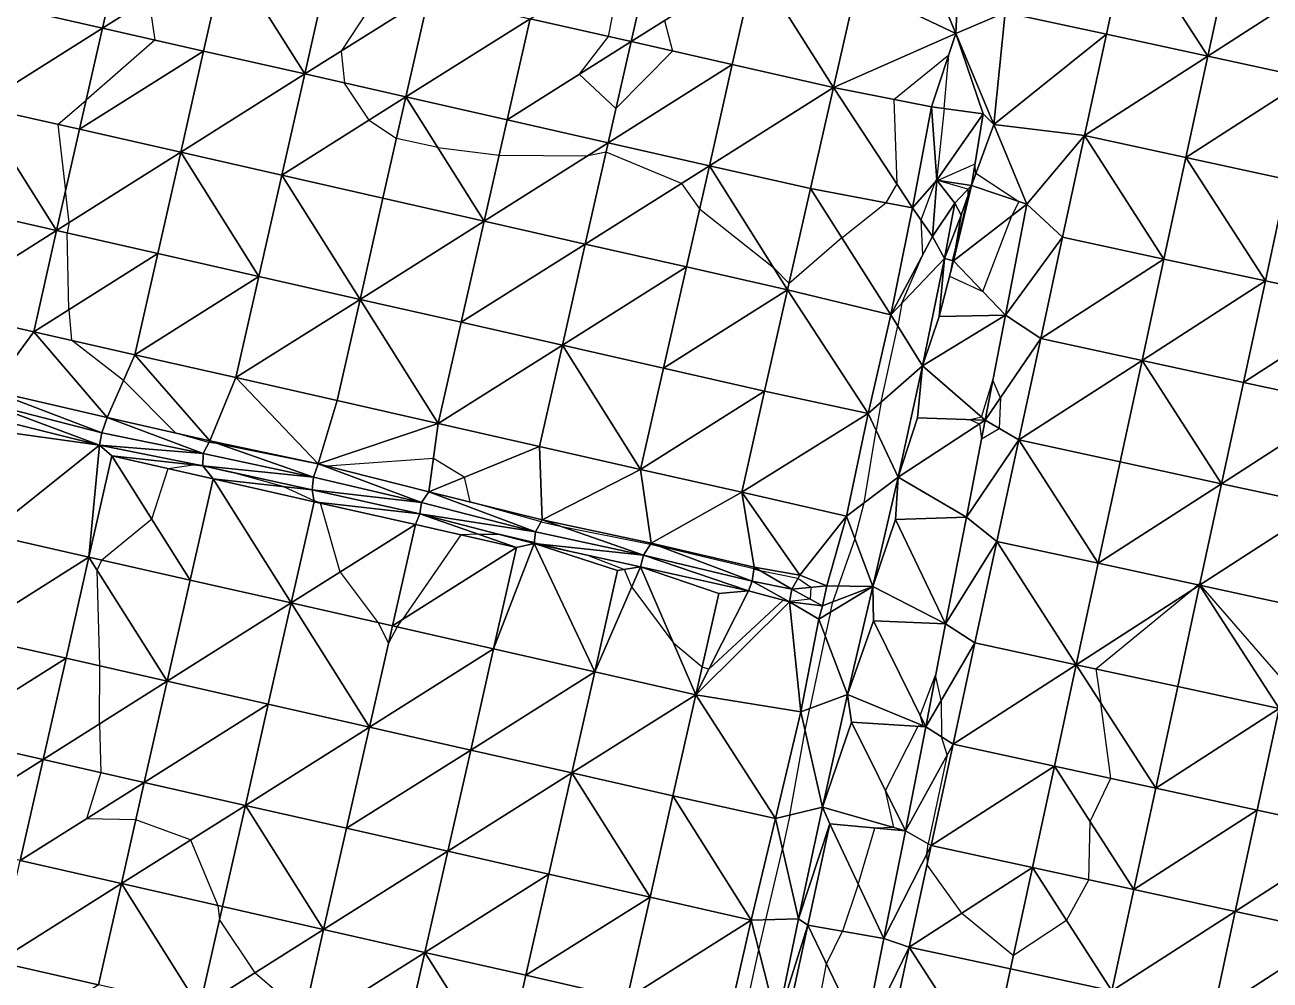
# Model space of a CAD drawing. Extents: x 452550 to 453808, y 451368 to 453069.
# Drawn here: x 453146.9 to 453267, y 452753 to 452845 of the extents above; entities that cross this region are included whole.
import ezdxf

# ---------------------------------------------------------------- set-up
doc = ezdxf.new("R2010")
doc.units = 0
doc.header["$LTSCALE"] = 0.35
doc.header["$MEASUREMENT"] = 0
doc.linetypes.add('DASHED', pattern=[5442.857143, 3628.571429, -1814.285714])
doc.layers.add('Default', color=42, linetype='Continuous', lineweight=25)
doc.layers.add('FPS_Contours-Minor', color=40, linetype='DASHED', lineweight=25)

msp = doc.modelspace()

# ---------------------------------------------------------------- linework, layer by layer
at = {"layer": 'Default', "color": 8, "linetype": 'Continuous', "lineweight": 25}
for points in [[(453154.38, 452844.74, 13.98), (453144.62, 452846.95, 13.95), (453156.59, 452854.49, 14.02)], [(453154.38, 452844.74, 13.98), (453156.59, 452854.49, 14.02), (453166.34, 452852.28, 14.03)], [(453227.07, 452848.77, 13.94), (453232.52, 452854.15, 13.96), (453236.64, 452844.22, 13.99)], [(453232.52, 452854.15, 13.96), (453236.86, 452848.33, 14), (453236.64, 452844.22, 13.99)], [(453251.17, 452844.15, 13.96), (453241.4, 452846.26, 13.91), (453253.28, 452853.93, 13.95)], [(453251.17, 452844.15, 13.96), (453253.28, 452853.93, 13.95), (453260.95, 452842.04, 13.96)], [(453260.95, 452842.04, 13.96), (453253.28, 452853.93, 13.95), (453263.06, 452851.81, 13.95)], [(453205.35, 452843.44, 14.01), (453195.6, 452845.65, 13.97), (453207.56, 452853.19, 14.01)], [(453205.35, 452843.44, 14.01), (453207.56, 452853.19, 14.01), (453217.31, 452850.98, 13.98)], [(453164.13, 452842.53, 14.02), (453154.38, 452844.74, 13.98), (453166.34, 452852.28, 14.03)], [(453164.13, 452842.53, 14.02), (453166.34, 452852.28, 14.03), (453173.88, 452840.32, 14.01)], [(453173.88, 452840.32, 14.01), (453166.34, 452852.28, 14.03), (453176.09, 452850.07, 14.03)], [(453260.95, 452842.04, 13.96), (453263.06, 452851.81, 13.95), (453272.83, 452849.7, 13.96)], [(453173.88, 452840.32, 14.01), (453176.09, 452850.07, 14.03), (453185.85, 452847.86, 13.98)], [(453215.1, 452841.23, 13.99), (453205.35, 452843.44, 14.01), (453217.31, 452850.98, 13.98)], [(453215.1, 452841.23, 13.99), (453217.31, 452850.98, 13.98), (453224.86, 452839.02, 13.95)], [(453224.86, 452839.02, 13.95), (453217.31, 452850.98, 13.98), (453227.07, 452848.77, 13.94)], [(453224.86, 452839.02, 13.95), (453227.07, 452848.77, 13.94), (453236.64, 452844.22, 13.99)], [(453270.72, 452839.93, 13.98), (453260.95, 452842.04, 13.96), (453272.83, 452849.7, 13.96)], [(453183.63, 452838.11, 13.99), (453173.88, 452840.32, 14.01), (453185.85, 452847.86, 13.98)], [(453183.63, 452838.11, 13.99), (453185.85, 452847.86, 13.98), (453195.6, 452845.65, 13.97)], [(453236.86, 452848.33, 14), (453241.4, 452846.26, 13.91), (453236.64, 452844.22, 13.99)], [(453142.41, 452837.2, 13.97), (453144.62, 452846.95, 13.95), (453154.38, 452844.74, 13.98)], [(453193.39, 452835.9, 13.99), (453183.63, 452838.11, 13.99), (453195.6, 452845.65, 13.97)], [(453193.39, 452835.9, 13.99), (453195.6, 452845.65, 13.97), (453205.35, 452843.44, 14.01)], [(453236.64, 452844.22, 13.99), (453241.4, 452846.26, 13.91), (453240.31, 452835.45, 13.83)], [(453241.4, 452846.26, 13.91), (453251.17, 452844.15, 13.96), (453240.31, 452835.45, 13.83)], [(453152.17, 452834.99, 14.01), (453142.41, 452837.2, 13.97), (453154.38, 452844.74, 13.98)], [(453152.17, 452834.99, 14.01), (453154.38, 452844.74, 13.98), (453164.13, 452842.53, 14.02)], [(453234.31, 452837.15, 14.03), (453224.86, 452839.02, 13.95), (453236.64, 452844.22, 13.99)], [(453239.28, 452836.49, 13.9), (453234.31, 452837.15, 14.03), (453236.64, 452844.22, 13.99)], [(453239.28, 452836.49, 13.9), (453236.64, 452844.22, 13.99), (453240.31, 452835.45, 13.83)], [(453251.17, 452844.15, 13.96), (453249.06, 452834.38, 13.95), (453240.31, 452835.45, 13.83)], [(453249.06, 452834.38, 13.95), (453251.17, 452844.15, 13.96), (453260.95, 452842.04, 13.96)], [(453203.14, 452833.69, 14), (453193.39, 452835.9, 13.99), (453205.35, 452843.44, 14.01)], [(453203.14, 452833.69, 14), (453205.35, 452843.44, 14.01), (453215.1, 452841.23, 13.99)], [(453161.92, 452832.78, 14.04), (453152.17, 452834.99, 14.01), (453164.13, 452842.53, 14.02)], [(453161.92, 452832.78, 14.04), (453164.13, 452842.53, 14.02), (453173.88, 452840.32, 14.01)], [(453258.83, 452832.27, 13.96), (453249.06, 452834.38, 13.95), (453260.95, 452842.04, 13.96)], [(453258.83, 452832.27, 13.96), (453260.95, 452842.04, 13.96), (453270.72, 452839.93, 13.98)], [(453171.67, 452830.57, 14.03), (453161.92, 452832.78, 14.04), (453173.88, 452840.32, 14.01)], [(453171.67, 452830.57, 14.03), (453173.88, 452840.32, 14.01), (453183.63, 452838.11, 13.99)], [(453212.89, 452831.48, 13.99), (453203.14, 452833.69, 14), (453215.1, 452841.23, 13.99)], [(453212.89, 452831.48, 13.99), (453215.1, 452841.23, 13.99), (453224.86, 452839.02, 13.95)], [(453268.61, 452830.15, 13.99), (453258.83, 452832.27, 13.96), (453270.72, 452839.93, 13.98)], [(453181.42, 452828.35, 14.02), (453171.67, 452830.57, 14.03), (453183.63, 452838.11, 13.99)], [(453181.42, 452828.35, 14.02), (453183.63, 452838.11, 13.99), (453191.18, 452826.14, 14.02)], [(453191.18, 452826.14, 14.02), (453183.63, 452838.11, 13.99), (453193.39, 452835.9, 13.99)], [(453222.65, 452829.27, 13.96), (453212.89, 452831.48, 13.99), (453224.86, 452839.02, 13.95)], [(453222.65, 452829.27, 13.96), (453224.86, 452839.02, 13.95), (453232.49, 452827.43, 14.01)], [(453224.86, 452839.02, 13.95), (453234.31, 452837.15, 14.03), (453232.49, 452827.43, 14.01)], [(453140.2, 452827.44, 13.96), (453142.41, 452837.2, 13.97), (453149.96, 452825.23, 14)], [(453149.96, 452825.23, 14), (453142.41, 452837.2, 13.97), (453152.17, 452834.99, 14.01)], [(453232.49, 452827.43, 14.01), (453234.31, 452837.15, 14.03), (453234.83, 452830.08, 14)], [(453234.31, 452837.15, 14.03), (453239.28, 452836.49, 13.9), (453234.83, 452830.08, 14)], [(453191.18, 452826.14, 14.02), (453193.39, 452835.9, 13.99), (453203.14, 452833.69, 14)], [(453239.28, 452836.49, 13.9), (453238.16, 452829.57, 14.04), (453234.83, 452830.08, 14)], [(453239.28, 452836.49, 13.9), (453240.31, 452835.45, 13.83), (453238.16, 452829.57, 14.04)], [(453149.96, 452825.23, 14), (453152.17, 452834.99, 14.01), (453161.92, 452832.78, 14.04)], [(453240.31, 452835.45, 13.83), (453243.5, 452827.76, 13.99), (453238.16, 452829.57, 14.04)], [(453240.31, 452835.45, 13.83), (453249.06, 452834.38, 13.95), (453243.5, 452827.76, 13.99)], [(453249.06, 452834.38, 13.95), (453246.95, 452824.6, 13.93), (453243.5, 452827.76, 13.99)], [(453246.95, 452824.6, 13.93), (453249.06, 452834.38, 13.95), (453256.72, 452822.49, 13.96)], [(453256.72, 452822.49, 13.96), (453249.06, 452834.38, 13.95), (453258.83, 452832.27, 13.96)], [(453200.93, 452823.93, 14.04), (453191.18, 452826.14, 14.02), (453203.14, 452833.69, 14)], [(453200.93, 452823.93, 14.04), (453203.14, 452833.69, 14), (453212.89, 452831.48, 13.99)], [(453159.71, 452823.02, 14.04), (453149.96, 452825.23, 14), (453161.92, 452832.78, 14.04)], [(453159.71, 452823.02, 14.04), (453161.92, 452832.78, 14.04), (453169.46, 452820.81, 14.05)], [(453169.46, 452820.81, 14.05), (453161.92, 452832.78, 14.04), (453171.67, 452830.57, 14.03)], [(453256.72, 452822.49, 13.96), (453258.83, 452832.27, 13.96), (453266.5, 452820.38, 13.98)], [(453266.5, 452820.38, 13.98), (453258.83, 452832.27, 13.96), (453268.61, 452830.15, 13.99)], [(453210.68, 452821.72, 14.01), (453200.93, 452823.93, 14.04), (453212.89, 452831.48, 13.99)], [(453210.68, 452821.72, 14.01), (453212.89, 452831.48, 13.99), (453220.44, 452819.51, 14)], [(453220.44, 452819.51, 14), (453212.89, 452831.48, 13.99), (453222.65, 452829.27, 13.96)], [(453169.46, 452820.81, 14.05), (453171.67, 452830.57, 14.03), (453179.21, 452818.6, 14.01)], [(453179.21, 452818.6, 14.01), (453171.67, 452830.57, 14.03), (453181.42, 452828.35, 14.02)], [(453232.49, 452827.43, 14.01), (453234.83, 452830.08, 14), (453234.41, 452824.67, 13.98)], [(453234.83, 452830.08, 14), (453236.55, 452827.87, 13.84), (453234.41, 452824.67, 13.98)], [(453238.16, 452829.57, 14.04), (453236.55, 452827.87, 13.84), (453234.83, 452830.08, 14)], [(453243.5, 452827.76, 13.99), (453236.43, 452822.3, 14.03), (453238.16, 452829.57, 14.04)], [(453236.43, 452822.3, 14.03), (453237.17, 452826.71, 13.93), (453238.16, 452829.57, 14.04)], [(453237.17, 452826.71, 13.93), (453236.55, 452827.87, 13.84), (453238.16, 452829.57, 14.04)], [(453266.5, 452820.38, 13.98), (453268.61, 452830.15, 13.99), (453276.27, 452818.27, 13.97)], [(453179.21, 452818.6, 14.01), (453181.42, 452828.35, 14.02), (453191.18, 452826.14, 14.02)], [(453220.44, 452819.51, 14), (453222.65, 452829.27, 13.96), (453230.4, 452817.12, 14.06)], [(453222.65, 452829.27, 13.96), (453232.49, 452827.43, 14.01), (453230.4, 452817.12, 14.06)], [(453137.99, 452817.69, 13.95), (453140.2, 452827.44, 13.96), (453149.96, 452825.23, 14)], [(453230.4, 452817.12, 14.06), (453232.49, 452827.43, 14.01), (453234.41, 452824.67, 13.98)], [(453235.56, 452822.54, 13.78), (453234.41, 452824.67, 13.98), (453236.55, 452827.87, 13.84)], [(453237.17, 452826.71, 13.93), (453235.56, 452822.54, 13.78), (453236.55, 452827.87, 13.84)], [(453236.43, 452822.3, 14.03), (453243.5, 452827.76, 13.99), (453241.43, 452817.08, 13.98)], [(453243.5, 452827.76, 13.99), (453246.95, 452824.6, 13.93), (453241.43, 452817.08, 13.98)], [(453188.97, 452816.39, 14.03), (453179.21, 452818.6, 14.01), (453191.18, 452826.14, 14.02)], [(453188.97, 452816.39, 14.03), (453191.18, 452826.14, 14.02), (453200.93, 452823.93, 14.04)], [(453237.17, 452826.71, 13.93), (453236.43, 452822.3, 14.03), (453235.56, 452822.54, 13.78)], [(453147.75, 452815.48, 13.99), (453137.99, 452817.69, 13.95), (453149.96, 452825.23, 14)], [(453147.75, 452815.48, 13.99), (453149.96, 452825.23, 14), (453159.71, 452823.02, 14.04)], [(453198.72, 452814.18, 14.02), (453188.97, 452816.39, 14.03), (453200.93, 452823.93, 14.04)], [(453198.72, 452814.18, 14.02), (453200.93, 452823.93, 14.04), (453210.68, 452821.72, 14.01)], [(453235.56, 452822.54, 13.78), (453230.4, 452817.12, 14.06), (453234.41, 452824.67, 13.98)], [(453246.95, 452824.6, 13.93), (453244.84, 452814.83, 13.97), (453241.43, 452817.08, 13.98)], [(453244.84, 452814.83, 13.97), (453246.95, 452824.6, 13.93), (453256.72, 452822.49, 13.96)], [(453157.5, 452813.27, 14.03), (453147.75, 452815.48, 13.99), (453159.71, 452823.02, 14.04)], [(453157.5, 452813.27, 14.03), (453159.71, 452823.02, 14.04), (453169.46, 452820.81, 14.05)], [(453233.45, 452812.21, 13.79), (453230.4, 452817.12, 14.06), (453235.56, 452822.54, 13.78)], [(453235.06, 452816.94, 13.93), (453233.45, 452812.21, 13.79), (453235.56, 452822.54, 13.78)], [(453235.06, 452816.94, 13.93), (453235.56, 452822.54, 13.78), (453236.43, 452822.3, 14.03)], [(453241.43, 452817.08, 13.98), (453235.06, 452816.94, 13.93), (453236.43, 452822.3, 14.03)], [(453254.61, 452812.72, 13.96), (453244.84, 452814.83, 13.97), (453256.72, 452822.49, 13.96)], [(453254.61, 452812.72, 13.96), (453256.72, 452822.49, 13.96), (453266.5, 452820.38, 13.98)], [(453208.47, 452811.97, 14.03), (453198.72, 452814.18, 14.02), (453210.68, 452821.72, 14.01)], [(453208.47, 452811.97, 14.03), (453210.68, 452821.72, 14.01), (453220.44, 452819.51, 14)], [(453167.25, 452811.06, 14.06), (453157.5, 452813.27, 14.03), (453169.46, 452820.81, 14.05)], [(453167.25, 452811.06, 14.06), (453169.46, 452820.81, 14.05), (453179.21, 452818.6, 14.01)], [(453264.38, 452810.6, 13.97), (453254.61, 452812.72, 13.96), (453266.5, 452820.38, 13.98)], [(453264.38, 452810.6, 13.97), (453266.5, 452820.38, 13.98), (453276.27, 452818.27, 13.97)], [(453218.22, 452809.76, 14), (453208.47, 452811.97, 14.03), (453220.44, 452819.51, 14)], [(453218.22, 452809.76, 14), (453220.44, 452819.51, 14), (453228.2, 452807.61, 14.06)], [(453220.44, 452819.51, 14), (453230.4, 452817.12, 14.06), (453228.2, 452807.61, 14.06)], [(453137.99, 452817.69, 13.95), (453147.75, 452815.48, 13.99), (453143.59, 452809.82, 13.94)], [(453177, 452808.85, 14.03), (453167.25, 452811.06, 14.06), (453179.21, 452818.6, 14.01)], [(453177, 452808.85, 14.03), (453179.21, 452818.6, 14.01), (453186.76, 452806.64, 14.02)], [(453186.76, 452806.64, 14.02), (453179.21, 452818.6, 14.01), (453188.97, 452816.39, 14.03)], [(453274.16, 452808.49, 13.97), (453264.38, 452810.6, 13.97), (453276.27, 452818.27, 13.97)], [(453186.76, 452806.64, 14.02), (453188.97, 452816.39, 14.03), (453198.72, 452814.18, 14.02)], [(453228.2, 452807.61, 14.06), (453230.4, 452817.12, 14.06), (453233.45, 452812.21, 13.79)], [(453241.43, 452817.08, 13.98), (453239.49, 452806.95, 14.01), (453233.45, 452812.21, 13.79)], [(453235.06, 452816.94, 13.93), (453241.43, 452817.08, 13.98), (453233.45, 452812.21, 13.79)], [(453241.43, 452817.08, 13.98), (453244.84, 452814.83, 13.97), (453239.49, 452806.95, 14.01)], [(453143.59, 452809.82, 13.94), (453147.75, 452815.48, 13.99), (453154.82, 452807.21, 13.96)], [(453147.75, 452815.48, 13.99), (453157.5, 452813.27, 14.03), (453154.82, 452807.21, 13.96)], [(453196.51, 452804.43, 14.03), (453186.76, 452806.64, 14.02), (453198.72, 452814.18, 14.02)], [(453196.51, 452804.43, 14.03), (453198.72, 452814.18, 14.02), (453206.26, 452802.22, 14.06)], [(453206.26, 452802.22, 14.06), (453198.72, 452814.18, 14.02), (453208.47, 452811.97, 14.03)], [(453244.84, 452814.83, 13.97), (453242.72, 452805.05, 13.98), (453239.49, 452806.95, 14.01)], [(453242.72, 452805.05, 13.98), (453244.84, 452814.83, 13.97), (453254.61, 452812.72, 13.96)], [(453154.82, 452807.21, 13.96), (453157.5, 452813.27, 14.03), (453164.72, 452804.97, 14.02)], [(453157.5, 452813.27, 14.03), (453167.25, 452811.06, 14.06), (453164.72, 452804.97, 14.02)], [(453252.5, 452802.94, 13.98), (453242.72, 452805.05, 13.98), (453254.61, 452812.72, 13.96)], [(453252.5, 452802.94, 13.98), (453254.61, 452812.72, 13.96), (453262.27, 452800.83, 13.98)], [(453262.27, 452800.83, 13.98), (453254.61, 452812.72, 13.96), (453264.38, 452810.6, 13.97)], [(453206.26, 452802.22, 14.06), (453208.47, 452811.97, 14.03), (453218.22, 452809.76, 14)], [(453231.11, 452801.47, 13.82), (453228.2, 452807.61, 14.06), (453233.45, 452812.21, 13.79)], [(453232.95, 452807.17, 13.95), (453231.11, 452801.47, 13.82), (453233.45, 452812.21, 13.79)], [(453239.49, 452806.95, 14.01), (453232.95, 452807.17, 13.95), (453233.45, 452812.21, 13.79)], [(453164.72, 452804.97, 14.02), (453167.25, 452811.06, 14.06), (453175.19, 452802.75, 14)], [(453167.25, 452811.06, 14.06), (453177, 452808.85, 14.03), (453175.19, 452802.75, 14)], [(453262.27, 452800.83, 13.98), (453264.38, 452810.6, 13.97), (453274.16, 452808.49, 13.97)], [(453143.31, 452808.56, 13.78), (453143.59, 452809.82, 13.94), (453154.31, 452805.75, 13.82)], [(453143.59, 452809.82, 13.94), (453154.82, 452807.21, 13.96), (453154.31, 452805.75, 13.82)], [(453216.01, 452800.01, 14.03), (453206.26, 452802.22, 14.06), (453218.22, 452809.76, 14)], [(453216.01, 452800.01, 14.03), (453218.22, 452809.76, 14), (453228.2, 452807.61, 14.06)], [(453143.31, 452808.56, 13.78), (453154.11, 452804.56, 13.95), (453142.88, 452807.35, 13.92)], [(453143.31, 452808.56, 13.78), (453154.31, 452805.75, 13.82), (453154.11, 452804.56, 13.95)], [(453177, 452808.85, 14.03), (453186.76, 452806.64, 14.02), (453175.19, 452802.75, 14)], [(453272.05, 452798.72, 13.98), (453262.27, 452800.83, 13.98), (453274.16, 452808.49, 13.97)], [(453154.11, 452804.56, 13.95), (453145.54, 452805.73, 13.94), (453142.88, 452807.35, 13.92)], [(453154.31, 452805.75, 13.82), (453154.82, 452807.21, 13.96), (453164.08, 452803.74, 13.88)], [(453164.08, 452803.74, 13.88), (453154.82, 452807.21, 13.96), (453164.72, 452804.97, 14.02)], [(453216.01, 452800.01, 14.03), (453228.2, 452807.61, 14.06), (453226.12, 452797.7, 14.09)], [(453226.12, 452797.7, 14.09), (453228.2, 452807.61, 14.06), (453231.11, 452801.47, 13.82)], [(453232.95, 452807.17, 13.95), (453239.49, 452806.95, 14.01), (453231.11, 452801.47, 13.82)], [(453239.49, 452806.95, 14.01), (453237.67, 452797.61, 13.95), (453231.11, 452801.47, 13.82)], [(453239.49, 452806.95, 14.01), (453242.72, 452805.05, 13.98), (453237.67, 452797.61, 13.95)], [(453143.33, 452795.98, 13.95), (453145.54, 452805.73, 13.94), (453154.11, 452804.56, 13.95)], [(453154.11, 452804.56, 13.95), (453154.31, 452805.75, 13.82), (453164.08, 452803.74, 13.88)], [(453175.19, 452802.75, 14), (453186.76, 452806.64, 14.02), (453185.84, 452800.05, 13.98)], [(453186.76, 452806.64, 14.02), (453196.51, 452804.43, 14.03), (453185.84, 452800.05, 13.98)], [(453153.08, 452793.76, 14), (453143.33, 452795.98, 13.95), (453154.11, 452804.56, 13.95)], [(453155.29, 452803.52, 13.98), (453153.08, 452793.76, 14), (453154.11, 452804.56, 13.95)], [(453164.06, 452802.56, 14), (453155.29, 452803.52, 13.98), (453154.11, 452804.56, 13.95)], [(453164.08, 452803.74, 13.88), (453164.06, 452802.56, 14), (453154.11, 452804.56, 13.95)], [(453164.08, 452803.74, 13.88), (453164.72, 452804.97, 14.02), (453174.73, 452801.45, 13.81)], [(453174.73, 452801.45, 13.81), (453164.72, 452804.97, 14.02), (453175.19, 452802.75, 14)], [(453185.84, 452800.05, 13.98), (453196.51, 452804.43, 14.03), (453196.77, 452797.36, 14.03)], [(453196.51, 452804.43, 14.03), (453206.26, 452802.22, 14.06), (453196.77, 452797.36, 14.03)], [(453242.72, 452805.05, 13.98), (453240.61, 452795.28, 13.98), (453237.67, 452797.61, 13.95)], [(453240.61, 452795.28, 13.98), (453242.72, 452805.05, 13.98), (453250.39, 452793.17, 13.98)], [(453250.39, 452793.17, 13.98), (453242.72, 452805.05, 13.98), (453252.5, 452802.94, 13.98)], [(453153.08, 452793.76, 14), (453155.29, 452803.52, 13.98), (453162.83, 452791.55, 14.02)], [(453162.83, 452791.55, 14.02), (453155.29, 452803.52, 13.98), (453165.04, 452801.31, 14.02)], [(453165.04, 452801.31, 14.02), (453155.29, 452803.52, 13.98), (453164.06, 452802.56, 14)], [(453164.06, 452802.56, 14), (453164.08, 452803.74, 13.88), (453174.73, 452801.45, 13.81)], [(453174.6, 452800.23, 13.99), (453165.04, 452801.31, 14.02), (453164.06, 452802.56, 14)], [(453174.73, 452801.45, 13.81), (453174.6, 452800.23, 13.99), (453164.06, 452802.56, 14)], [(453174.73, 452801.45, 13.81), (453175.19, 452802.75, 14), (453185.15, 452799.04, 13.83)], [(453185.15, 452799.04, 13.83), (453175.19, 452802.75, 14), (453185.84, 452800.05, 13.98)], [(453196.77, 452797.36, 14.03), (453206.26, 452802.22, 14.06), (453207.27, 452795.1, 14.01)], [(453206.26, 452802.22, 14.06), (453216.01, 452800.01, 14.03), (453207.27, 452795.1, 14.01)], [(453250.39, 452793.17, 13.98), (453252.5, 452802.94, 13.98), (453262.27, 452800.83, 13.98)], [(453162.83, 452791.55, 14.02), (453165.04, 452801.31, 14.02), (453172.58, 452789.34, 14.01)], [(453172.58, 452789.34, 14.01), (453165.04, 452801.31, 14.02), (453174.79, 452799.1, 14)], [(453174.79, 452799.1, 14), (453165.04, 452801.31, 14.02), (453174.6, 452800.23, 13.99)], [(453174.6, 452800.23, 13.99), (453174.73, 452801.45, 13.81), (453185.15, 452799.04, 13.83)], [(453228.64, 452790.92, 13.8), (453226.12, 452797.7, 14.09), (453231.11, 452801.47, 13.82)], [(453230.84, 452797.39, 13.96), (453228.64, 452790.92, 13.8), (453231.11, 452801.47, 13.82)], [(453237.67, 452797.61, 13.95), (453230.84, 452797.39, 13.96), (453231.11, 452801.47, 13.82)], [(453260.16, 452791.06, 14), (453250.39, 452793.17, 13.98), (453262.27, 452800.83, 13.98)], [(453260.16, 452791.06, 14), (453262.27, 452800.83, 13.98), (453272.05, 452798.72, 13.98)], [(453184.99, 452797.93, 13.98), (453174.79, 452799.1, 14), (453174.6, 452800.23, 13.99)], [(453185.15, 452799.04, 13.83), (453184.99, 452797.93, 13.98), (453174.6, 452800.23, 13.99)], [(453185.15, 452799.04, 13.83), (453185.84, 452800.05, 13.98), (453196.14, 452796.2, 13.87)], [(453185.84, 452800.05, 13.98), (453196.77, 452797.36, 14.03), (453196.14, 452796.2, 13.87)], [(453207.27, 452795.1, 14.01), (453216.01, 452800.01, 14.03), (453217.21, 452792.79, 14.01)], [(453217.21, 452792.79, 14.01), (453216.01, 452800.01, 14.03), (453221.6, 452792.02, 14.02)], [(453216.01, 452800.01, 14.03), (453226.12, 452797.7, 14.09), (453221.6, 452792.02, 14.02)], [(453172.58, 452789.34, 14.01), (453174.79, 452799.1, 14), (453184.55, 452796.89, 13.99)], [(453184.99, 452797.93, 13.98), (453184.55, 452796.89, 13.99), (453174.79, 452799.1, 14)], [(453184.99, 452797.93, 13.98), (453185.15, 452799.04, 13.83), (453196.14, 452796.2, 13.87)], [(453269.93, 452788.94, 13.97), (453260.16, 452791.06, 14), (453272.05, 452798.72, 13.98)], [(453194.3, 452794.68, 14.02), (453184.55, 452796.89, 13.99), (453184.99, 452797.93, 13.98)], [(453195.99, 452795.08, 14.01), (453194.3, 452794.68, 14.02), (453184.99, 452797.93, 13.98)], [(453196.14, 452796.2, 13.87), (453195.99, 452795.08, 14.01), (453184.99, 452797.93, 13.98)], [(453196.14, 452796.2, 13.87), (453196.77, 452797.36, 14.03), (453206.55, 452793.95, 13.87)], [(453196.77, 452797.36, 14.03), (453207.27, 452795.1, 14.01), (453206.55, 452793.95, 13.87)], [(453221.6, 452792.02, 14.02), (453226.12, 452797.7, 14.09), (453224.22, 452790.98, 14.06)], [(453226.12, 452797.7, 14.09), (453228.64, 452790.92, 13.8), (453224.22, 452790.98, 14.06)], [(453230.84, 452797.39, 13.96), (453235.65, 452787.33, 13.99), (453228.64, 452790.92, 13.8)], [(453230.84, 452797.39, 13.96), (453237.67, 452797.61, 13.95), (453235.65, 452787.33, 13.99)], [(453237.67, 452797.61, 13.95), (453240.61, 452795.28, 13.98), (453235.65, 452787.33, 13.99)], [(453141.11, 452786.22, 13.96), (453143.33, 452795.98, 13.95), (453153.08, 452793.76, 14)], [(453182.34, 452787.13, 14), (453172.58, 452789.34, 14.01), (453184.55, 452796.89, 13.99)], [(453182.34, 452787.13, 14), (453184.55, 452796.89, 13.99), (453194.3, 452794.68, 14.02)], [(453195.99, 452795.08, 14.01), (453196.14, 452796.2, 13.87), (453206.55, 452793.95, 13.87)], [(453192.09, 452784.92, 14.03), (453182.34, 452787.13, 14), (453194.3, 452794.68, 14.02)], [(453201.84, 452782.71, 14.04), (453192.09, 452784.92, 14.03), (453195.99, 452795.08, 14.01)], [(453192.09, 452784.92, 14.03), (453194.3, 452794.68, 14.02), (453195.99, 452795.08, 14.01)], [(453206.26, 452792.84, 13.99), (453204.05, 452792.47, 14), (453195.99, 452795.08, 14.01)], [(453204.05, 452792.47, 14), (453201.84, 452782.71, 14.04), (453195.99, 452795.08, 14.01)], [(453206.55, 452793.95, 13.87), (453206.26, 452792.84, 13.99), (453195.99, 452795.08, 14.01)], [(453206.55, 452793.95, 13.87), (453207.27, 452795.1, 14.01), (453217.02, 452791.44, 13.89)], [(453207.27, 452795.1, 14.01), (453217.21, 452792.79, 14.01), (453217.02, 452791.44, 13.89)], [(453240.61, 452795.28, 13.98), (453238.5, 452785.5, 13.99), (453235.65, 452787.33, 13.99)], [(453238.5, 452785.5, 13.99), (453240.61, 452795.28, 13.98), (453248.27, 452783.39, 13.99)], [(453248.27, 452783.39, 13.99), (453240.61, 452795.28, 13.98), (453250.39, 452793.17, 13.98)], [(453150.87, 452784.01, 13.99), (453141.11, 452786.22, 13.96), (453153.08, 452793.76, 14)], [(453150.87, 452784.01, 13.99), (453153.08, 452793.76, 14), (453160.62, 452781.8, 14.03)], [(453160.62, 452781.8, 14.03), (453153.08, 452793.76, 14), (453162.83, 452791.55, 14.02)], [(453206.55, 452793.95, 13.87), (453216.65, 452790.52, 13.98), (453206.26, 452792.84, 13.99)], [(453206.55, 452793.95, 13.87), (453217.02, 452791.44, 13.89), (453216.65, 452790.52, 13.98)], [(453201.84, 452782.71, 14.04), (453204.05, 452792.47, 14), (453206.26, 452792.84, 13.99)], [(453211.59, 452780.5, 14.01), (453201.84, 452782.71, 14.04), (453206.26, 452792.84, 13.99)], [(453213.8, 452790.26, 13.98), (453211.59, 452780.5, 14.01), (453206.26, 452792.84, 13.99)], [(453216.65, 452790.52, 13.98), (453213.8, 452790.26, 13.98), (453206.26, 452792.84, 13.99)], [(453220.84, 452790.66, 13.92), (453217.02, 452791.44, 13.89), (453217.21, 452792.79, 14.01)], [(453220.84, 452790.66, 13.92), (453217.21, 452792.79, 14.01), (453221.6, 452792.02, 14.02)], [(453248.27, 452783.39, 13.99), (453250.39, 452793.17, 13.98), (453260.16, 452791.06, 14)], [(453160.62, 452781.8, 14.03), (453162.83, 452791.55, 14.02), (453172.58, 452789.34, 14.01)], [(453217.02, 452791.44, 13.89), (453220.61, 452789.44, 14), (453216.65, 452790.52, 13.98)], [(453217.02, 452791.44, 13.89), (453220.84, 452790.66, 13.92), (453220.61, 452789.44, 14)], [(453220.84, 452790.66, 13.92), (453221.6, 452792.02, 14.02), (453224.22, 452790.98, 14.06)], [(453220.61, 452789.44, 14), (453211.59, 452780.5, 14.01), (453216.65, 452790.52, 13.98)], [(453211.59, 452780.5, 14.01), (453213.8, 452790.26, 13.98), (453216.65, 452790.52, 13.98)], [(453220.84, 452790.66, 13.92), (453223.81, 452789.07, 14.05), (453220.61, 452789.44, 14)], [(453220.84, 452790.66, 13.92), (453224.22, 452790.98, 14.06), (453223.81, 452789.07, 14.05)], [(453226.21, 452780.53, 13.81), (453223.44, 452787.79, 14.05), (453228.64, 452790.92, 13.8)], [(453223.44, 452787.79, 14.05), (453223.81, 452789.07, 14.05), (453228.64, 452790.92, 13.8)], [(453224.22, 452790.98, 14.06), (453228.64, 452790.92, 13.8), (453223.81, 452789.07, 14.05)], [(453228.72, 452787.62, 13.95), (453226.21, 452780.53, 13.81), (453228.64, 452790.92, 13.8)], [(453235.65, 452787.33, 13.99), (453228.72, 452787.62, 13.95), (453228.64, 452790.92, 13.8)], [(453258.05, 452781.28, 14.02), (453248.27, 452783.39, 13.99), (453260.16, 452791.06, 14)], [(453258.05, 452781.28, 14.02), (453260.16, 452791.06, 14), (453267.82, 452779.17, 14.01)], [(453267.82, 452779.17, 14.01), (453260.16, 452791.06, 14), (453269.93, 452788.94, 13.97)], [(453170.37, 452779.59, 14.03), (453160.62, 452781.8, 14.03), (453172.58, 452789.34, 14.01)], [(453170.37, 452779.59, 14.03), (453172.58, 452789.34, 14.01), (453180.13, 452777.38, 14.01)], [(453180.13, 452777.38, 14.01), (453172.58, 452789.34, 14.01), (453182.34, 452787.13, 14)], [(453221.71, 452778.86, 14.05), (453211.59, 452780.5, 14.01), (453220.61, 452789.44, 14)], [(453223.44, 452787.79, 14.05), (453221.71, 452778.86, 14.05), (453220.61, 452789.44, 14)], [(453223.81, 452789.07, 14.05), (453223.44, 452787.79, 14.05), (453220.61, 452789.44, 14)], [(453221.71, 452778.86, 14.05), (453223.44, 452787.79, 14.05), (453226.21, 452780.53, 13.81)], [(453228.72, 452787.62, 13.95), (453233.75, 452777.42, 14.01), (453226.21, 452780.53, 13.81)], [(453228.72, 452787.62, 13.95), (453235.65, 452787.33, 13.99), (453233.75, 452777.42, 14.01)], [(453180.13, 452777.38, 14.01), (453182.34, 452787.13, 14), (453192.09, 452784.92, 14.03)], [(453235.65, 452787.33, 13.99), (453238.5, 452785.5, 13.99), (453233.75, 452777.42, 14.01)], [(453138.9, 452776.47, 13.97), (453141.11, 452786.22, 13.96), (453150.87, 452784.01, 13.99)], [(453238.5, 452785.5, 13.99), (453236.39, 452775.73, 14), (453233.75, 452777.42, 14.01)], [(453236.39, 452775.73, 14), (453238.5, 452785.5, 13.99), (453248.27, 452783.39, 13.99)], [(453148.66, 452774.26, 13.98), (453138.9, 452776.47, 13.97), (453150.87, 452784.01, 13.99)], [(453148.66, 452774.26, 13.98), (453150.87, 452784.01, 13.99), (453160.62, 452781.8, 14.03)], [(453189.88, 452775.17, 14.04), (453180.13, 452777.38, 14.01), (453192.09, 452784.92, 14.03)], [(453189.88, 452775.17, 14.04), (453192.09, 452784.92, 14.03), (453201.84, 452782.71, 14.04)], [(453199.63, 452772.96, 14.05), (453189.88, 452775.17, 14.04), (453201.84, 452782.71, 14.04)], [(453199.63, 452772.96, 14.05), (453201.84, 452782.71, 14.04), (453211.59, 452780.5, 14.01)], [(453246.16, 452773.62, 13.98), (453236.39, 452775.73, 14), (453248.27, 452783.39, 13.99)], [(453246.16, 452773.62, 13.98), (453248.27, 452783.39, 13.99), (453255.94, 452771.51, 14.01)], [(453255.94, 452771.51, 14.01), (453248.27, 452783.39, 13.99), (453258.05, 452781.28, 14.02)], [(453158.41, 452772.05, 14.02), (453148.66, 452774.26, 13.98), (453160.62, 452781.8, 14.03)], [(453158.41, 452772.05, 14.02), (453160.62, 452781.8, 14.03), (453170.37, 452779.59, 14.03)], [(453209.38, 452770.75, 14.01), (453199.63, 452772.96, 14.05), (453211.59, 452780.5, 14.01)], [(453209.38, 452770.75, 14.01), (453211.59, 452780.5, 14.01), (453219.27, 452768.56, 14.08)], [(453211.59, 452780.5, 14.01), (453221.71, 452778.86, 14.05), (453219.27, 452768.56, 14.08)], [(453223.81, 452769.66, 13.81), (453221.71, 452778.86, 14.05), (453226.21, 452780.53, 13.81)], [(453226.61, 452777.84, 13.95), (453223.81, 452769.66, 13.81), (453226.21, 452780.53, 13.81)], [(453233.75, 452777.42, 14.01), (453226.61, 452777.84, 13.95), (453226.21, 452780.53, 13.81)], [(453255.94, 452771.51, 14.01), (453258.05, 452781.28, 14.02), (453267.82, 452779.17, 14.01)], [(453168.16, 452769.84, 14.02), (453158.41, 452772.05, 14.02), (453170.37, 452779.59, 14.03)], [(453168.16, 452769.84, 14.02), (453170.37, 452779.59, 14.03), (453180.13, 452777.38, 14.01)], [(453265.71, 452769.39, 14.01), (453255.94, 452771.51, 14.01), (453267.82, 452779.17, 14.01)], [(453265.71, 452769.39, 14.01), (453267.82, 452779.17, 14.01), (453275.49, 452767.28, 13.98)], [(453219.27, 452768.56, 14.08), (453221.71, 452778.86, 14.05), (453223.81, 452769.66, 13.81)], [(453177.92, 452767.63, 14.02), (453168.16, 452769.84, 14.02), (453180.13, 452777.38, 14.01)], [(453177.92, 452767.63, 14.02), (453180.13, 452777.38, 14.01), (453189.88, 452775.17, 14.04)], [(453226.61, 452777.84, 13.95), (453231.79, 452767.37, 14.03), (453223.81, 452769.66, 13.81)], [(453226.61, 452777.84, 13.95), (453233.75, 452777.42, 14.01), (453231.79, 452767.37, 14.03)], [(453233.75, 452777.42, 14.01), (453236.39, 452775.73, 14), (453231.79, 452767.37, 14.03)], [(453136.69, 452766.72, 13.97), (453138.9, 452776.47, 13.97), (453148.66, 452774.26, 13.98)], [(453236.39, 452775.73, 14), (453234.28, 452765.96, 14), (453231.79, 452767.37, 14.03)], [(453234.28, 452765.96, 14), (453236.39, 452775.73, 14), (453246.16, 452773.62, 13.98)], [(453146.45, 452764.51, 13.98), (453136.69, 452766.72, 13.97), (453148.66, 452774.26, 13.98)], [(453146.45, 452764.51, 13.98), (453148.66, 452774.26, 13.98), (453158.41, 452772.05, 14.02)], [(453187.67, 452765.42, 14.04), (453177.92, 452767.63, 14.02), (453189.88, 452775.17, 14.04)], [(453187.67, 452765.42, 14.04), (453189.88, 452775.17, 14.04), (453199.63, 452772.96, 14.05)], [(453244.05, 452763.84, 13.98), (453234.28, 452765.96, 14), (453246.16, 452773.62, 13.98)], [(453244.05, 452763.84, 13.98), (453246.16, 452773.62, 13.98), (453253.82, 452761.73, 14.02)], [(453253.82, 452761.73, 14.02), (453246.16, 452773.62, 13.98), (453255.94, 452771.51, 14.01)], [(453156.2, 452762.3, 13.97), (453146.45, 452764.51, 13.98), (453158.41, 452772.05, 14.02)], [(453156.2, 452762.3, 13.97), (453158.41, 452772.05, 14.02), (453168.16, 452769.84, 14.02)], [(453197.42, 452763.21, 14.04), (453187.67, 452765.42, 14.04), (453199.63, 452772.96, 14.05)], [(453197.42, 452763.21, 14.04), (453199.63, 452772.96, 14.05), (453207.17, 452761, 14)], [(453207.17, 452761, 14), (453199.63, 452772.96, 14.05), (453209.38, 452770.75, 14.01)], [(453207.17, 452761, 14), (453209.38, 452770.75, 14.01), (453216.93, 452758.79, 14.09)], [(453216.93, 452758.79, 14.09), (453209.38, 452770.75, 14.01), (453219.27, 452768.56, 14.08)], [(453253.82, 452761.73, 14.02), (453255.94, 452771.51, 14.01), (453265.71, 452769.39, 14.01)], [(453165.95, 452760.09, 14), (453156.2, 452762.3, 13.97), (453168.16, 452769.84, 14.02)], [(453165.95, 452760.09, 14), (453168.16, 452769.84, 14.02), (453175.7, 452757.88, 14.01)], [(453175.7, 452757.88, 14.01), (453168.16, 452769.84, 14.02), (453177.92, 452767.63, 14.02)], [(453221.48, 452758.89, 13.81), (453219.27, 452768.56, 14.08), (453223.81, 452769.66, 13.81)], [(453224.5, 452768.07, 13.95), (453221.48, 452758.89, 13.81), (453223.81, 452769.66, 13.81)], [(453231.79, 452767.37, 14.03), (453224.5, 452768.07, 13.95), (453223.81, 452769.66, 13.81)], [(453216.93, 452758.79, 14.09), (453219.27, 452768.56, 14.08), (453221.48, 452758.89, 13.81)], [(453263.6, 452759.62, 14.01), (453253.82, 452761.73, 14.02), (453265.71, 452769.39, 14.01)], [(453263.6, 452759.62, 14.01), (453265.71, 452769.39, 14.01), (453275.49, 452767.28, 13.98)], [(453175.7, 452757.88, 14.01), (453177.92, 452767.63, 14.02), (453187.67, 452765.42, 14.04)], [(453224.5, 452768.07, 13.95), (453222.39, 452758.29, 13.97), (453221.48, 452758.89, 13.81)], [(453222.39, 452758.29, 13.97), (453224.5, 452768.07, 13.95), (453229.7, 452757, 14.04)], [(453224.5, 452768.07, 13.95), (453231.79, 452767.37, 14.03), (453229.7, 452757, 14.04)], [(453231.79, 452767.37, 14.03), (453234.28, 452765.96, 14), (453229.7, 452757, 14.04)], [(453273.37, 452757.51, 13.99), (453263.6, 452759.62, 14.01), (453275.49, 452767.28, 13.98)], [(453234.28, 452765.96, 14), (453232.16, 452756.18, 14.02), (453229.7, 452757, 14.04)], [(453232.16, 452756.18, 14.02), (453234.28, 452765.96, 14), (453244.05, 452763.84, 13.98)], [(453185.46, 452755.67, 14.06), (453175.7, 452757.88, 14.01), (453187.67, 452765.42, 14.04)], [(453185.46, 452755.67, 14.06), (453187.67, 452765.42, 14.04), (453197.42, 452763.21, 14.04)], [(453144.24, 452754.75, 13.97), (453146.45, 452764.51, 13.98), (453156.2, 452762.3, 13.97)], [(453241.94, 452754.07, 14), (453232.16, 452756.18, 14.02), (453244.05, 452763.84, 13.98)], [(453241.94, 452754.07, 14), (453244.05, 452763.84, 13.98), (453251.71, 452751.96, 14.03)], [(453251.71, 452751.96, 14.03), (453244.05, 452763.84, 13.98), (453253.82, 452761.73, 14.02)], [(453153.99, 452752.54, 13.98), (453144.24, 452754.75, 13.97), (453156.2, 452762.3, 13.97)], [(453153.99, 452752.54, 13.98), (453156.2, 452762.3, 13.97), (453163.74, 452750.33, 13.99)], [(453163.74, 452750.33, 13.99), (453156.2, 452762.3, 13.97), (453165.95, 452760.09, 14)], [(453195.21, 452753.46, 14.04), (453185.46, 452755.67, 14.06), (453197.42, 452763.21, 14.04)], [(453195.21, 452753.46, 14.04), (453197.42, 452763.21, 14.04), (453207.17, 452761, 14)], [(453251.71, 452751.96, 14.03), (453253.82, 452761.73, 14.02), (453263.6, 452759.62, 14.01)], [(453163.74, 452750.33, 13.99), (453165.95, 452760.09, 14), (453175.7, 452757.88, 14.01)], [(453204.96, 452751.24, 14), (453195.21, 452753.46, 14.04), (453207.17, 452761, 14)], [(453204.96, 452751.24, 14), (453207.17, 452761, 14), (453216.93, 452758.79, 14.09)], [(453214.72, 452749.03, 14.09), (453204.96, 452751.24, 14), (453216.93, 452758.79, 14.09)], [(453214.72, 452749.03, 14.09), (453216.93, 452758.79, 14.09), (453219.44, 452748.95, 13.79)], [(453219.44, 452748.95, 13.79), (453216.93, 452758.79, 14.09), (453221.48, 452758.89, 13.81)], [(453222.39, 452758.29, 13.97), (453219.44, 452748.95, 13.79), (453221.48, 452758.89, 13.81)], [(453261.49, 452749.85, 14.03), (453251.71, 452751.96, 14.03), (453263.6, 452759.62, 14.01)], [(453261.49, 452749.85, 14.03), (453263.6, 452759.62, 14.01), (453273.37, 452757.51, 13.99)], [(453173.49, 452748.12, 14), (453163.74, 452750.33, 13.99), (453175.7, 452757.88, 14.01)], [(453173.49, 452748.12, 14), (453175.7, 452757.88, 14.01), (453185.46, 452755.67, 14.06)], [(453222.39, 452758.29, 13.97), (453220.28, 452748.52, 13.96), (453219.44, 452748.95, 13.79)], [(453220.28, 452748.52, 13.96), (453222.39, 452758.29, 13.97), (453227.75, 452747.13, 14.07)], [(453222.39, 452758.29, 13.97), (453229.7, 452757, 14.04), (453227.75, 452747.13, 14.07)], [(453271.26, 452747.73, 14.01), (453261.49, 452749.85, 14.03), (453273.37, 452757.51, 13.99)], [(453229.7, 452757, 14.04), (453232.16, 452756.18, 14.02), (453227.75, 452747.13, 14.07)], [(453183.25, 452745.91, 14.05), (453173.49, 452748.12, 14), (453185.46, 452755.67, 14.06)], [(453183.25, 452745.91, 14.05), (453185.46, 452755.67, 14.06), (453193, 452743.7, 14.04)], [(453193, 452743.7, 14.04), (453185.46, 452755.67, 14.06), (453195.21, 452753.46, 14.04)], [(453232.16, 452756.18, 14.02), (453230.05, 452746.41, 14.02), (453227.75, 452747.13, 14.07)], [(453230.05, 452746.41, 14.02), (453232.16, 452756.18, 14.02), (453239.83, 452744.3, 14.03)], [(453239.83, 452744.3, 14.03), (453232.16, 452756.18, 14.02), (453241.94, 452754.07, 14)], [(453142.03, 452745, 13.98), (453144.24, 452754.75, 13.97), (453153.99, 452752.54, 13.98)], [(453239.83, 452744.3, 14.03), (453241.94, 452754.07, 14), (453251.71, 452751.96, 14.03)], [(453193, 452743.7, 14.04), (453195.21, 452753.46, 14.04), (453204.96, 452751.24, 14)]]:
    msp.add_3dface(points, dxfattribs=at)
at = {"layer": 'FPS_Contours-Minor', "color": 12, "linetype": 'Continuous', "lineweight": 25}
for p, q in [((453204.55, 452851.29, 14), (453203.14, 452843.94, 14)), ((453181.54, 452848.84, 14), (453177.38, 452842.53, 14)), ((453158.86, 452847.56, 14), (453159.43, 452843.59, 14)), ((453208.58, 452845.48, 14), (453209.34, 452842.53, 14)), ((453203.14, 452843.94, 14), (453200.35, 452840.29, 14)), ((453159.43, 452843.59, 14), (453152.8, 452837.79, 14)), ((453177.38, 452842.53, 14), (453177.7, 452839.45, 14)), ((453209.34, 452842.53, 14), (453203.89, 452837.01, 14)), ((453230.68, 452837.87, 14), (453235.97, 452842.18, 14)), ((453235.53, 452836.98, 14), (453235.97, 452842.18, 14)), ((453200.35, 452840.29, 14), (453203.89, 452837.01, 14)), ((453180.08, 452835.86, 14), (453177.7, 452839.45, 14)), ((453150.08, 452835.46, 14), (453152.8, 452837.79, 14)), ((453230.68, 452837.87, 14), (453230.98, 452829.72, 14)), ((453235.53, 452836.98, 14), (453234.81, 452830.29, 14)), ((453180.08, 452835.86, 14), (453182.73, 452834.1, 14)), ((453150.08, 452835.46, 14), (453150.82, 452829.05, 14)), ((453186.7, 452833.24, 14), (453182.73, 452834.1, 14)), ((453186.7, 452833.24, 14), (453192.62, 452832.51, 14)), ((453192.62, 452832.51, 14), (453201.16, 452832.44, 14)), ((453202.93, 452832.78, 14), (453201.16, 452832.44, 14)), ((453210.2, 452829.78, 14), (453202.93, 452832.78, 14)), ((453238.49, 452831.64, 14), (453234.91, 452830.07, 14)), ((453238.59, 452830.76, 14), (453238.49, 452831.64, 14)), ((453238.59, 452830.76, 14), (453242.73, 452828.02, 14)), ((453210.2, 452829.78, 14), (453211.95, 452827.33, 14)), ((453230.98, 452829.72, 14), (453229.92, 452827.91, 14)), ((453233.31, 452826.25, 14), (453234.66, 452829.89, 14)), ((453234.81, 452830.29, 14), (453234.66, 452829.89, 14)), ((453237.82, 452829.22, 14), (453234.91, 452830.07, 14)), ((453151.18, 452826, 14), (453150.82, 452829.05, 14)), ((453237.8, 452828.53, 14), (453236.63, 452823.49, 14)), ((453237.82, 452829.22, 14), (453237.8, 452828.53, 14)), ((453211.95, 452827.33, 14), (453219.07, 452821.68, 14)), ((453225.67, 452824.54, 14), (453229.92, 452827.91, 14)), ((453242.73, 452828.02, 14), (453242.04, 452826.64, 14)), ((453151.18, 452826, 14), (453150.98, 452825, 14)), ((453233.48, 452822.93, 14), (453233.31, 452826.25, 14)), ((453239.25, 452819.36, 14), (453242.04, 452826.64, 14)), ((453151.15, 452817.63, 14), (453150.98, 452825, 14)), ((453225.67, 452824.54, 14), (453220.57, 452820.12, 14)), ((453236.34, 452822.32, 14), (453236.63, 452823.49, 14)), ((453231.46, 452818.24, 14), (453233.48, 452822.93, 14)), ((453236.34, 452822.32, 14), (453236.06, 452820.85, 14)), ((453220.57, 452820.12, 14), (453219.07, 452821.68, 14)), ((453236.06, 452820.85, 14), (453239.25, 452819.36, 14)), ((453151.15, 452817.63, 14), (453151.38, 452814.66, 14)), ((453231.46, 452818.24, 14), (453231.06, 452816.06, 14)), ((453229.46, 452808.71, 14), (453231.06, 452816.06, 14)), ((453156.4, 452810.77, 14), (453151.38, 452814.66, 14)), ((453156.4, 452810.77, 14), (453161.44, 452805.71, 14)), ((453239.13, 452807.26, 14), (453240.23, 452810.82, 14)), ((453240.96, 452809.11, 14), (453240.23, 452810.82, 14)), ((453240.96, 452809.11, 14), (453240.83, 452806.16, 14)), ((453229.46, 452808.71, 14), (453228.97, 452805.99, 14)), ((453239.13, 452807.26, 14), (453238.05, 452807, 14)), ((453238.93, 452806.58, 14), (453238.05, 452807, 14)), ((453164.64, 452804.82, 14), (453161.44, 452805.71, 14)), ((453227.81, 452798.98, 14), (453228.97, 452805.99, 14)), ((453238.93, 452806.58, 14), (453239.14, 452805.16, 14)), ((453239.14, 452805.16, 14), (453240.83, 452806.16, 14)), ((453165.59, 452804.67, 14), (453164.64, 452804.82, 14)), ((453165.59, 452804.67, 14), (453175.18, 452802.74, 14)), ((453186.28, 452803.25, 14), (453176.05, 452802.53, 14)), ((453189.26, 452801.46, 14), (453186.28, 452803.25, 14)), ((453159.13, 452797.43, 14), (453160.7, 452802.29, 14)), ((453160.7, 452802.29, 14), (453163.14, 452802.66, 14)), ((453163.54, 452802.66, 14), (453163.14, 452802.66, 14)), ((453164.06, 452802.58, 14), (453163.54, 452802.66, 14)), ((453164.22, 452802.54, 14), (453164.06, 452802.58, 14)), ((453164.22, 452802.54, 14), (453166.93, 452801.92, 14)), ((453171.91, 452800.53, 14), (453166.93, 452801.92, 14)), ((453175.18, 452802.74, 14), (453175.27, 452802.72, 14)), ((453175.27, 452802.72, 14), (453176.05, 452802.53, 14)), ((453189.26, 452801.46, 14), (453189.8, 452799.08, 14)), ((453171.91, 452800.53, 14), (453174.77, 452799.21, 14)), ((453175.13, 452799.06, 14), (453174.77, 452799.21, 14)), ((453175.13, 452799.06, 14), (453175.39, 452798.96, 14)), ((453177.3, 452792.32, 14), (453175.39, 452798.96, 14)), ((453196.66, 452797.16, 14), (453189.8, 452799.08, 14)), ((453226.93, 452795.51, 14), (453227.81, 452798.98, 14)), ((453159.13, 452797.43, 14), (453154.33, 452793.48, 14)), ((453196.66, 452797.16, 14), (453198.51, 452796.75, 14)), ((453188.92, 452795.9, 14), (453183.28, 452787.73, 14)), ((453190.63, 452795.96, 14), (453188.92, 452795.9, 14)), ((453190.63, 452795.96, 14), (453192.61, 452795.96, 14)), ((453196.01, 452795.17, 14), (453192.61, 452795.96, 14)), ((453198.51, 452796.75, 14), (453207.23, 452795.02, 14)), ((453196.01, 452795.17, 14), (453196.82, 452794.99, 14)), ((453196.82, 452794.99, 14), (453201.15, 452793.96, 14)), ((453207.23, 452795.02, 14), (453208.03, 452794.82, 14)), ((453217.19, 452792.63, 14), (453208.03, 452794.82, 14)), ((453226.93, 452795.51, 14), (453225.31, 452790.97, 14)), ((453153.88, 452792.49, 14), (453154.33, 452793.48, 14)), ((453201.15, 452793.96, 14), (453204.71, 452792.58, 14)), ((453154.13, 452783.27, 14), (453153.88, 452792.49, 14)), ((453177.3, 452792.32, 14), (453180.97, 452787.44, 14)), ((453205.41, 452790.88, 14), (453204.71, 452792.58, 14)), ((453217.19, 452792.63, 14), (453217.8, 452792.44, 14)), ((453221.42, 452791.71, 14), (453217.8, 452792.44, 14)), ((453222.67, 452790.83, 14), (453221.42, 452791.71, 14)), ((453259.99, 452791.09, 14), (453259.42, 452790.58, 14)), ((453259.99, 452791.09, 14), (453260.21, 452791.29, 14)), ((453260.38, 452791.2, 14), (453260.21, 452791.29, 14)), ((453260.28, 452791.03, 14), (453260.38, 452791.2, 14)), ((453205.41, 452790.88, 14), (453209.46, 452785.44, 14)), ((453222.67, 452790.83, 14), (453222.62, 452789.71, 14)), ((453225.31, 452790.97, 14), (453224.8, 452789.45, 14)), ((453250.16, 452782.98, 14), (453259.42, 452790.58, 14)), ((453268.37, 452781.7, 14), (453260.28, 452791.03, 14)), ((453212.83, 452782.95, 14), (453220, 452789.61, 14)), ((453220.48, 452789.51, 14), (453220, 452789.61, 14)), ((453220.48, 452789.51, 14), (453220.63, 452789.5, 14)), ((453222.62, 452789.71, 14), (453220.63, 452789.5, 14)), ((453224.57, 452788.47, 14), (453224.8, 452789.45, 14)), ((453182.79, 452787.03, 14), (453183.28, 452787.73, 14)), ((453224.57, 452788.47, 14), (453224.06, 452786.17, 14)), ((453180.97, 452787.44, 14), (453181.96, 452785.46, 14)), ((453182.79, 452787.03, 14), (453181.96, 452785.46, 14)), ((453212.2, 452783.16, 14), (453209.46, 452785.44, 14)), ((453224.06, 452786.17, 14), (453222.59, 452779.19, 14)), ((453154.1, 452777.69, 14), (453154.13, 452783.27, 14)), ((453212.83, 452782.95, 14), (453212.2, 452783.16, 14)), ((453250.16, 452782.98, 14), (453250.65, 452779.7, 14)), ((453233.22, 452778.49, 14), (453234.7, 452782.37, 14)), ((453235.24, 452779.96, 14), (453234.7, 452782.37, 14)), ((453222.12, 452777.08, 14), (453222.59, 452779.19, 14)), ((453235.24, 452779.96, 14), (453235.28, 452776.44, 14)), ((453251.59, 452772.45, 14), (453250.65, 452779.7, 14)), ((453233.52, 452777.52, 14), (453233.22, 452778.49, 14)), ((453154.1, 452777.69, 14), (453154.21, 452773, 14)), ((453220.64, 452768.89, 14), (453222.12, 452777.08, 14)), ((453229.86, 452771.27, 14), (453233.01, 452777.46, 14)), ((453233.52, 452777.52, 14), (453233.01, 452777.46, 14)), ((453235.82, 452774.7, 14), (453235.28, 452776.44, 14)), ((453235.82, 452774.7, 14), (453233.98, 452766.13, 14)), ((453154.21, 452773, 14), (453152.84, 452768.54, 14)), ((453249.6, 452768.28, 14), (453251.59, 452772.45, 14)), ((453230.69, 452767.69, 14), (453229.86, 452771.27, 14)), ((453157.59, 452768.43, 14), (453152.84, 452768.54, 14)), ((453162.87, 452766.5, 14), (453157.59, 452768.43, 14)), ((453220.64, 452768.89, 14), (453219.94, 452765.61, 14)), ((453249.47, 452762.67, 14), (453249.6, 452768.28, 14)), ((453227.25, 452762.22, 14), (453228.85, 452767.65, 14)), ((453230.69, 452767.69, 14), (453228.85, 452767.65, 14)), ((453162.87, 452766.5, 14), (453165.49, 452760.19, 14)), ((453233.85, 452765.12, 14), (453233.98, 452766.13, 14)), ((453218.34, 452758.82, 14), (453219.94, 452765.61, 14)), ((453233.85, 452765.12, 14), (453233.88, 452764.11, 14)), ((453237.23, 452759.45, 14), (453233.88, 452764.11, 14)), ((453247.33, 452758.75, 14), (453249.47, 452762.67, 14)), ((453227.25, 452762.22, 14), (453225.74, 452757.7, 14)), ((453165.49, 452760.19, 14), (453165.67, 452758.84, 14)), ((453169.09, 452753.71, 14), (453165.67, 452758.84, 14)), ((453217.66, 452755.9, 14), (453218.34, 452758.82, 14)), ((453237.23, 452759.45, 14), (453242.22, 452755.38, 14)), ((453247.33, 452758.75, 14), (453242.22, 452755.38, 14)), ((453224.18, 452754.56, 14), (453225.74, 452757.7, 14)), ((453216.13, 452749.01, 14), (453217.66, 452755.9, 14)), ((453222.95, 452748.02, 14), (453224.18, 452754.56, 14)), ((453169.09, 452753.71, 14), (453173.84, 452749.65, 14))]:
    msp.add_line(p, q, dxfattribs=at)

doc.saveas('drawing.dxf')
